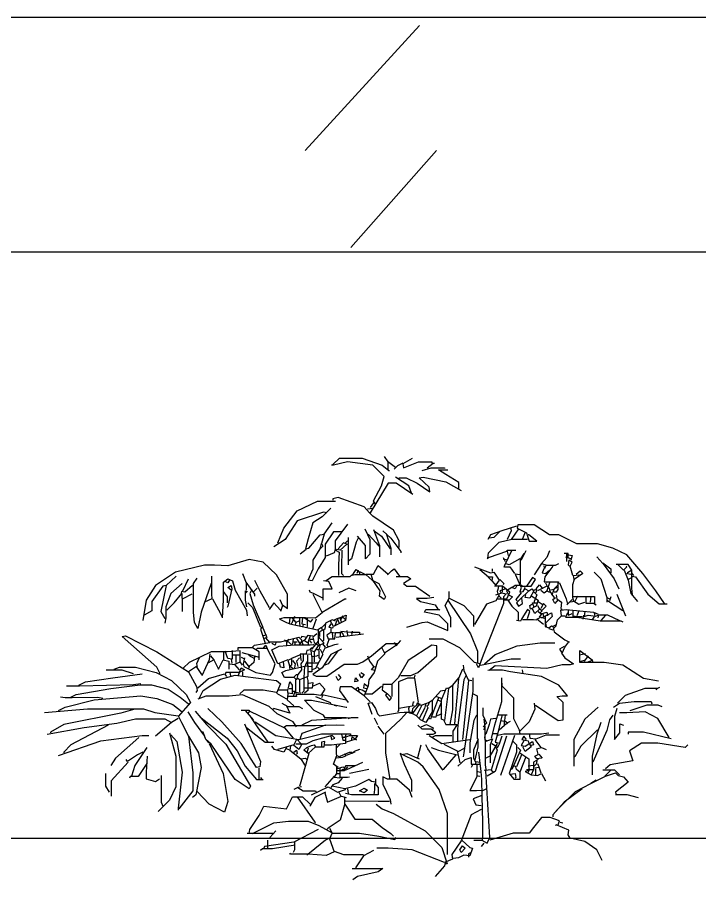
# Model space of a CAD drawing. Extents: x 115 to 1469, y 94 to 338.
# Drawn here: x 168.379 to 170.125, y 211.603 to 213.809 of the extents above; entities that cross this region are included whole.
import ezdxf

# ---------------------------------------------------------------- set-up
doc = ezdxf.new("R2010")
doc.units = 0
doc.layers.get('0').update_dxf_attribs({"linetype": 'CONTINUOUS'})
doc.layers.add('1', color=7, linetype='CONTINUOUS')
doc.layers.add('TREES', color=3, linetype='CONTINUOUS')

# ---------------------------------------------------------------- blocks, each defined once
blk = doc.blocks.new('JARDIM_3')
at = {"linetype": 'Continuous'}
for points in [[(-0.0445, 0.8894), (-0.0496, 0.898), (-0.0291, 0.9356), (-0.0222, 0.9596), (-0.0513, 0.9886), (-0.1163, 0.9972), (-0.1522, 0.9886), (-0.1573, 0.9886)], [(-0.1539, 0.9903), (-0.1368, 1.0066), (-0.0787, 1.0066), (-0.0274, 0.9886), (-0.0103, 0.975), (-0.0086, 0.975)], [(-0.0222, 1.0109), (-0.0128, 0.9972), (-0.0128, 0.9767)], [(-0.0137, 0.9989), (0.0068, 0.9835)], [(0.0257, 0.9938), (0.012, 0.9869), (0.0034, 0.9784)], [(0.0496, 1.0057), (0.0257, 0.9921), (0.0274, 0.9818), (0.065, 0.9972), (0.0992, 0.9972), (0.0992, 0.9938)], [(0.0872, 0.9818), (0.1026, 0.9938), (0.106, 0.9938)], [(0.0752, 0.975), (0.0975, 0.9818), (0.1317, 0.9818), (0.1317, 0.9801)], [(0.1685, 0.9271), (0.1685, 0.9442), (0.1351, 0.9647), (0.1163, 0.9767), (0.1402, 0.9767)], [(0.0479, 0.9168), (0.041, 0.9356), (0.0068, 0.9579)], [(0.0154, 0.9561), (0.0342, 0.9561), (0.0616, 0.9425), (0.0941, 0.9202), (0.0924, 0.9322), (0.0667, 0.9561), (0.077, 0.9579), (0.1351, 0.9459), (0.1744, 0.9236)], [(0.0513, 0.9134), (0.0085, 0.9425), (-0.012, 0.9425), (-0.0581, 0.8672), (-0.0599, 0.8672)], [(0.0162, 0.7783), (0.0162, 0.7954), (0.0017, 0.8227), (-0.0513, 0.8587), (-0.0599, 0.8672), (-0.0735, 0.8826), (-0.1402, 0.9065), (-0.1539, 0.9031), (-0.1539, 0.8997)], [(-0.2942, 0.7902), (-0.2788, 0.8279), (-0.2446, 0.8723), (-0.1933, 0.8971), (-0.1471, 0.8971)], [(-0.0496, 0.8929), (-0.0581, 0.8809)], [(-0.1693, 0.8672), (-0.1779, 0.8689), (-0.2446, 0.8467), (-0.2753, 0.7988), (-0.3044, 0.78)], [(-0.1591, 0.8792), (-0.1813, 0.8569), (-0.2052, 0.8416), (-0.2172, 0.8005), (-0.224, 0.7749), (-0.2155, 0.7766), (-0.1864, 0.8108), (-0.1762, 0.8125), (-0.183, 0.7885)], [(-0.065, 0.8775), (-0.0513, 0.8792)], [(-0.1762, 0.8125), (-0.1556, 0.8416)], [(-0.1317, 0.8185), (-0.1522, 0.8185), (-0.1736, 0.7868), (-0.1736, 0.7526), (-0.1915, 0.7235), (-0.2069, 0.6928), (-0.2172, 0.6945), (-0.2044, 0.7235), (-0.2044, 0.7458), (-0.1864, 0.7749), (-0.183, 0.7885), (-0.1796, 0.7817), (-0.1864, 0.7749)], [(-0.1163, 0.8381), (-0.1479, 0.7954), (-0.1479, 0.7731), (-0.1505, 0.7646), (-0.171, 0.756)], [(-0.0718, 0.8262), (-0.059, 0.7988), (-0.059, 0.7612), (-0.0701, 0.7492), (-0.0701, 0.7834), (-0.0906, 0.8073)], [(-0.0496, 0.8245), (-0.0342, 0.7834), (-0.0342, 0.7543)], [(-0.0479, 0.821), (-0.0291, 0.8073), (-0.0068, 0.7749)], [(-0.0257, 0.821), (-0.0051, 0.8022), (0.0205, 0.768), (0.0205, 0.7646)], [(0.3164, 0.833), (0.2788, 0.821), (0.2497, 0.8108), (0.2429, 0.7988)], [(0.2736, 0.8193), (0.2582, 0.8039), (0.2463, 0.8022)], [(0.301, 0.8296), (0.3027, 0.821), (0.2924, 0.7988)], [(0.3215, 0.8262), (0.3027, 0.7988)], [(0.6944, 0.6346), (0.6721, 0.6671), (0.6396, 0.7116), (0.5986, 0.7595), (0.5627, 0.7766), (0.5233, 0.7877), (0.4703, 0.7877), (0.4241, 0.8108), (0.4002, 0.8108), (0.3609, 0.8364), (0.3198, 0.8364), (0.3181, 0.8279), (0.342, 0.8159), (0.3438, 0.8073), (0.3489, 0.7945), (0.3677, 0.7945), (0.3472, 0.8108), (0.3455, 0.8108)], [(0.3386, 0.8176), (0.3318, 0.8005)], [(-0.1163, 0.7954), (-0.1214, 0.7902)], [(-0.1146, 0.8039), (-0.1146, 0.7868)], [(-0.0889, 0.8022), (-0.0941, 0.792), (-0.106, 0.7492), (-0.1129, 0.7441)], [(-0.0633, 0.8125), (-0.0428, 0.7902), (-0.0359, 0.7817)], [(-0.0171, 0.8142), (-0.0051, 0.7766), (-0.0051, 0.7595)], [(0.2429, 0.7509), (0.2446, 0.7646), (0.2719, 0.792), (0.3044, 0.7997), (0.3438, 0.7997)], [(-0.2223, 0.7731), (-0.2377, 0.7612)], [(-0.118, 0.7868), (-0.1351, 0.7714), (-0.1437, 0.7731), (-0.1454, 0.7714)], [(-0.1137, 0.7338), (-0.1137, 0.7851), (-0.1266, 0.7902), (-0.1402, 0.7749)], [(-0.1471, 0.7714), (-0.1377, 0.7663), (-0.139, 0.7338), (-0.139, 0.7064)], [(-0.1308, 0.7714), (-0.1313, 0.7287), (-0.1313, 0.7116), (-0.1266, 0.7064)], [(0.2907, 0.768), (0.2463, 0.7526), (0.2411, 0.7492)], [(0.2822, 0.7526), (0.2873, 0.7424)], [(0.3044, 0.7714), (0.2856, 0.7321), (0.2839, 0.727)], [(0.2959, 0.7578), (0.2924, 0.7714), (0.3147, 0.7714)], [(0.3352, 0.7629), (0.3258, 0.7475), (0.3258, 0.6842)], [(0.3403, 0.7697), (0.3284, 0.7458), (0.3267, 0.7458)], [(0.4002, 0.7697), (0.3934, 0.7526), (0.3797, 0.7372), (0.3934, 0.733), (0.4156, 0.733), (0.4241, 0.7372)], [(0.4481, 0.7526), (0.4481, 0.7629), (0.4378, 0.7629)], [(0.4412, 0.7543), (0.4566, 0.7492)], [(0.4438, 0.7612), (0.4438, 0.7424)], [(0.4498, 0.7595), (0.4583, 0.7578), (0.4549, 0.7458)], [(0.5216, 0.7543), (0.537, 0.7372), (0.5473, 0.7235), (0.5661, 0.6979), (0.5781, 0.6722)], [(-0.2822, 0.6312), (-0.2694, 0.6226), (-0.2694, 0.6586), (-0.2976, 0.7082), (-0.3318, 0.7406), (-0.3677, 0.7475), (-0.4224, 0.7312), (-0.4566, 0.7334), (-0.4823, 0.7334), (-0.5558, 0.715), (-0.6071, 0.6808), (-0.6311, 0.6432), (-0.6396, 0.5919)], [(-0.0684, 0.7099), (-0.0496, 0.7099), (-0.0376, 0.7321), (-0.012, 0.7099)], [(0.2086, 0.7287), (0.2497, 0.7133), (0.2582, 0.715), (0.2719, 0.6945), (0.2634, 0.6825)], [(0.2822, 0.7492), (0.2907, 0.7475)], [(0.2856, 0.7287), (0.2993, 0.7287), (0.3113, 0.7116)], [(0.3249, 0.7492), (0.2976, 0.7338), (0.2873, 0.7372)], [(0.3797, 0.7372), (0.3609, 0.7082)], [(0.3848, 0.7321), (0.3882, 0.7253), (0.3916, 0.7321)], [(0.4087, 0.7304), (0.3882, 0.703), (0.3865, 0.6902), (0.4224, 0.6902), (0.4241, 0.6876), (0.4224, 0.6859)], [(0.4601, 0.7064), (0.4532, 0.7304), (0.4583, 0.7406), (0.4498, 0.7458), (0.4481, 0.7338), (0.4515, 0.7304)], [(0.537, 0.7389), (0.5575, 0.7235), (0.5575, 0.7133)], [(0.6131, 0.6568), (0.611, 0.674), (0.611, 0.7201), (0.602, 0.7347), (0.5712, 0.7347)], [(0.5746, 0.7355), (0.59, 0.7201), (0.5986, 0.7287), (0.5969, 0.7304)], [(-0.3848, 0.7116), (-0.3754, 0.6876), (-0.3754, 0.6688)], [(-0.1727, 0.6928), (-0.1556, 0.7039), (-0.1266, 0.7043), (-0.1095, 0.7043), (-0.1009, 0.7116), (-0.0941, 0.7218), (-0.0855, 0.715), (-0.0855, 0.7099)], [(-0.1077, 0.7064), (-0.0975, 0.709), (-0.0701, 0.709)], [(-0.0889, 0.7201), (-0.0924, 0.7116)], [(-0.0855, 0.7167), (-0.0684, 0.7082), (-0.053, 0.6945), (-0.0359, 0.6859), (-0.0188, 0.6517), (-0.0222, 0.6449), (-0.0342, 0.6534), (-0.0325, 0.6671), (-0.0513, 0.6945), (-0.0547, 0.7064), (-0.0547, 0.7082)], [(-0.0137, 0.7082), (-0.0034, 0.7184), (0.0034, 0.7235), (0.0171, 0.7047)], [(0.2223, 0.7218), (0.2446, 0.703), (0.2548, 0.703), (0.2531, 0.6928), (0.2446, 0.7013), (0.2446, 0.703)], [(0.2548, 0.7167), (0.2548, 0.7235)], [(0.3249, 0.7082), (0.313, 0.7099), (0.3267, 0.6791), (0.354, 0.6791), (0.3643, 0.6962), (0.3574, 0.7013), (0.342, 0.6791)], [(0.3865, 0.7253), (0.3814, 0.7133), (0.3899, 0.7116), (0.4002, 0.7201)], [(0.4686, 0.7099), (0.4789, 0.7184), (0.4857, 0.7116), (0.4635, 0.6962), (0.4618, 0.7064), (0.4754, 0.7082), (0.4772, 0.7064)], [(0.5148, 0.715), (0.5319, 0.6979), (0.5473, 0.65), (0.5473, 0.638)], [(0.5917, 0.7201), (0.602, 0.6945), (0.6088, 0.6603), (0.6259, 0.6397)], [(0.6088, 0.7184), (0.6003, 0.7133), (0.5986, 0.7099)], [(0.6003, 0.7116), (0.6088, 0.7099)], [(0.6106, 0.7133), (0.6157, 0.7064)], [(-0.5541, 0.7047), (-0.5798, 0.6808), (-0.5934, 0.6141), (-0.5832, 0.597)], [(-0.5387, 0.6859), (-0.5678, 0.6603), (-0.5806, 0.6261), (-0.5806, 0.5987), (-0.5832, 0.585)], [(-0.537, 0.6671), (-0.5233, 0.6979)], [(-0.4652, 0.6859), (-0.4908, 0.6124), (-0.4994, 0.5713), (-0.5079, 0.5867), (-0.5105, 0.6124), (-0.5101, 0.6637), (-0.5101, 0.6859), (-0.5011, 0.6996)], [(-0.4643, 0.7047), (-0.4643, 0.6586), (-0.4635, 0.6466), (-0.4823, 0.638)], [(-0.4361, 0.5987), (-0.4335, 0.6432), (-0.4335, 0.6893), (-0.4224, 0.6979), (-0.4105, 0.6928), (-0.4036, 0.6688), (-0.3745, 0.6175), (-0.3728, 0.6038)], [(-0.4173, 0.6962), (-0.4224, 0.6876), (-0.4293, 0.6911)], [(-0.3763, 0.6893), (-0.354, 0.6586), (-0.354, 0.6534)], [(-0.354, 0.6945), (-0.3403, 0.6671), (-0.3164, 0.6244)], [(-0.1787, 0.6432), (-0.1787, 0.6722), (-0.1556, 0.6722), (-0.1642, 0.6911), (-0.1779, 0.6928)], [(0.0085, 0.7039), (0.0376, 0.7039), (0.0462, 0.6979), (0.0274, 0.6859), (0.0359, 0.6791), (0.0581, 0.6791), (0.0941, 0.6534)], [(0.2531, 0.6928), (0.2651, 0.6791)], [(0.2736, 0.6962), (0.2839, 0.6859), (0.2822, 0.6825)], [(0.3899, 0.6876), (0.3951, 0.6774)], [(0.4002, 0.6876), (0.3934, 0.6671)], [(0.4216, 0.6893), (0.4216, 0.6705), (0.4173, 0.6637), (0.4122, 0.6637)], [(0.4259, 0.6876), (0.443, 0.6466), (0.4464, 0.6329)], [(0.4635, 0.6962), (0.4592, 0.6825), (0.4592, 0.65), (0.4618, 0.6415), (0.4754, 0.6329), (0.4908, 0.638)], [(0.6123, 0.7013), (0.602, 0.6962)], [(0.6123, 0.7047), (0.6208, 0.703), (0.6516, 0.6586), (0.6807, 0.6338), (0.7012, 0.6338)], [(-0.5798, 0.6808), (-0.5883, 0.6791), (-0.6165, 0.6397), (-0.6165, 0.6158), (-0.6362, 0.6055)], [(-0.5131, 0.6808), (-0.5319, 0.6637), (-0.5404, 0.6654), (-0.5421, 0.6603)], [(-0.4344, 0.6654), (-0.4241, 0.6517), (-0.4241, 0.6363)], [(-0.4139, 0.6688), (-0.4224, 0.6757), (-0.4139, 0.6808), (-0.4122, 0.6722), (-0.4224, 0.6278), (-0.4241, 0.6244)], [(-0.3737, 0.6261), (-0.3767, 0.6432), (-0.3767, 0.6671), (-0.3728, 0.6654), (-0.378, 0.6603)], [(-0.3609, 0.6705), (-0.366, 0.6603), (-0.3574, 0.6312), (-0.3335, 0.5765)], [(-0.3472, 0.674), (-0.3557, 0.6654)], [(-0.1796, 0.6483), (-0.2035, 0.6603), (-0.2121, 0.6637), (-0.2138, 0.6688)], [(-0.0941, 0.6671), (-0.1129, 0.674), (-0.1385, 0.662)], [(0.1437, 0.6483), (0.1437, 0.6654)], [(0.2907, 0.6449), (0.2993, 0.6637), (0.2805, 0.6791), (0.26, 0.6791)], [(0.2634, 0.6568), (0.2788, 0.662), (0.2856, 0.6603), (0.2873, 0.6586)], [(0.2702, 0.6791), (0.2685, 0.6705), (0.2668, 0.6654), (0.2685, 0.6586)], [(0.289, 0.6722), (0.2736, 0.6671), (0.2771, 0.6603)], [(0.2796, 0.6808), (0.2796, 0.6637)], [(0.3044, 0.6757), (0.2907, 0.6671), (0.2959, 0.6568), (0.3061, 0.6517), (0.2976, 0.6432), (0.2856, 0.6432)], [(0.3164, 0.6791), (0.313, 0.6722), (0.3044, 0.6757), (0.313, 0.6816), (0.3301, 0.6816), (0.3318, 0.6774)], [(0.3284, 0.662), (0.3147, 0.6449), (0.3181, 0.6415)], [(0.3386, 0.6722), (0.3472, 0.6671), (0.3267, 0.6466), (0.3164, 0.6363), (0.3215, 0.6278), (0.3318, 0.6346), (0.3301, 0.6483)], [(0.3284, 0.6757), (0.3249, 0.6637), (0.3335, 0.6654), (0.3386, 0.674), (0.3369, 0.6757)], [(0.366, 0.662), (0.3677, 0.6705), (0.3609, 0.6688), (0.3506, 0.6483), (0.3386, 0.65), (0.3403, 0.6568)], [(0.3472, 0.6671), (0.3557, 0.6722), (0.3592, 0.6671)], [(0.3609, 0.6637), (0.3677, 0.6568), (0.3609, 0.6397), (0.3609, 0.638)], [(0.366, 0.6722), (0.3745, 0.6825), (0.3814, 0.674), (0.3814, 0.6722)], [(0.3934, 0.6791), (0.3694, 0.6671)], [(0.378, 0.6688), (0.3865, 0.662), (0.3934, 0.6671), (0.4002, 0.6637)], [(0.4207, 0.6808), (0.4122, 0.6722), (0.407, 0.6586), (0.4019, 0.6654), (0.4002, 0.674), (0.3951, 0.674)], [(0.4122, 0.6705), (0.4036, 0.6688)], [(0.4207, 0.6757), (0.4122, 0.6722)], [(-0.5781, 0.6175), (-0.5592, 0.6363), (-0.5396, 0.6603), (-0.5391, 0.6346), (-0.5391, 0.6141)], [(-0.5148, 0.6586), (-0.537, 0.6466)], [(-0.4618, 0.6466), (-0.4412, 0.609), (-0.4378, 0.6021)], [(-0.2052, 0.6586), (-0.1813, 0.6107), (-0.1984, 0.5978), (-0.224, 0.5983), (-0.2788, 0.5983), (-0.2907, 0.5953)], [(-0.289, 0.6449), (-0.2822, 0.6295), (-0.2873, 0.6141)], [(-0.1813, 0.6124), (-0.1231, 0.6466), (-0.1197, 0.6466)], [(0.1043, 0.65), (0.0872, 0.6474), (0.0599, 0.6474), (0.0701, 0.6397), (0.1077, 0.6312), (0.1146, 0.6209)], [(0.1479, 0.5748), (0.1479, 0.5987), (0.1334, 0.6295), (0.1437, 0.6483), (0.1813, 0.6295), (0.2061, 0.6038), (0.2061, 0.5765)], [(0.1402, 0.6432), (0.1984, 0.5577), (0.2163, 0.5132), (0.2163, 0.4824)], [(0.2719, 0.6568), (0.2634, 0.6415), (0.2394, 0.6329), (0.2086, 0.5816)], [(0.2907, 0.6603), (0.283, 0.6517), (0.283, 0.6346), (0.2309, 0.5029), (0.2189, 0.4704), (0.2138, 0.4807)], [(0.2685, 0.6466), (0.2907, 0.6466)], [(0.2719, 0.6534), (0.2771, 0.6483)], [(0.2942, 0.6432), (0.3044, 0.6278), (0.3207, 0.6124), (0.3207, 0.5919)], [(0.3557, 0.6534), (0.3711, 0.6432), (0.366, 0.6278), (0.3523, 0.6209), (0.3506, 0.6295), (0.3557, 0.6329)], [(0.4053, 0.6586), (0.4122, 0.65)], [(0.4224, 0.6449), (0.4139, 0.6346), (0.4087, 0.6449), (0.4156, 0.65)], [(0.4173, 0.6568), (0.419, 0.6466), (0.431, 0.638), (0.4293, 0.6226), (0.4327, 0.6192)], [(0.4583, 0.6449), (0.4447, 0.6312)], [(0.472, 0.6534), (0.4652, 0.6397), (0.4532, 0.638)], [(0.4618, 0.6526), (0.5156, 0.6526), (0.5156, 0.6329)], [(0.4934, 0.6534), (0.4934, 0.6355), (0.5131, 0.6355), (0.5199, 0.6312)], [(0.5062, 0.6534), (0.5045, 0.638)], [(0.5473, 0.65), (0.5541, 0.6466)], [(0.5883, 0.6158), (0.549, 0.6415), (0.5473, 0.6397)], [(0.5575, 0.6517), (0.5541, 0.6415)], [(0.5729, 0.6586), (0.5952, 0.6038)], [(-0.3711, 0.6363), (-0.3591, 0.6244), (-0.3386, 0.5748)], [(-0.2873, 0.6175), (-0.3044, 0.6363), (-0.3164, 0.6192)], [(0.0359, 0.5748), (0.0752, 0.5867), (0.0872, 0.5884), (0.1402, 0.5662), (0.1402, 0.5833), (0.118, 0.6055), (0.0804, 0.6124), (0.0838, 0.6192), (0.118, 0.6192), (0.1197, 0.6175)], [(0.3438, 0.597), (0.3506, 0.6141), (0.3438, 0.6192), (0.3301, 0.597), (0.3267, 0.5901), (0.3164, 0.5919)], [(0.3609, 0.6244), (0.3574, 0.6363), (0.3694, 0.6363)], [(0.3694, 0.6295), (0.3745, 0.6209), (0.3626, 0.609), (0.3574, 0.6209)], [(0.3711, 0.6397), (0.3814, 0.6329)], [(0.3745, 0.6226), (0.3814, 0.6158), (0.3763, 0.6107)], [(0.3814, 0.6175), (0.3916, 0.6278), (0.3848, 0.6346), (0.378, 0.6226)], [(0.431, 0.6038), (0.4293, 0.6175), (0.443, 0.6192), (0.5131, 0.6124), (0.525, 0.6073)], [(-0.2634, 0.5987), (-0.2651, 0.5833)], [(-0.2514, 0.6021), (-0.2582, 0.585), (-0.26, 0.5833)], [(-0.2582, 0.5987), (-0.248, 0.5867), (-0.2497, 0.5799)], [(-0.2386, 0.6004), (-0.2386, 0.5833), (-0.2377, 0.5765)], [(-0.2309, 0.5987), (-0.2326, 0.5833), (-0.224, 0.5816)], [(-0.2258, 0.5987), (-0.2104, 0.5884), (-0.2052, 0.5953)], [(-0.2198, 0.5987), (-0.2198, 0.5782), (-0.2206, 0.573)], [(-0.1368, 0.6004), (-0.1317, 0.5867), (-0.1522, 0.5765), (-0.1608, 0.5919)], [(-0.1505, 0.5936), (-0.1197, 0.6055), (-0.1214, 0.5919), (-0.1317, 0.5867)], [(-0.1437, 0.5987), (-0.1368, 0.5833)], [(-0.1283, 0.6038), (-0.1334, 0.5953)], [(-0.1283, 0.6004), (-0.1197, 0.5936)], [(0.3848, 0.5816), (0.3677, 0.5953), (0.378, 0.6004), (0.3899, 0.597)], [(0.3711, 0.6141), (0.378, 0.609)], [(0.3745, 0.6004), (0.3814, 0.609), (0.3934, 0.6124), (0.3951, 0.6038)], [(0.3797, 0.5987), (0.4053, 0.6107), (0.407, 0.6021), (0.3899, 0.585), (0.3916, 0.5765), (0.3899, 0.5748)], [(0.3831, 0.609), (0.3848, 0.6021)], [(0.3891, 0.6021), (0.3891, 0.5765), (0.3985, 0.573), (0.4053, 0.5782), (0.4087, 0.5765)], [(0.4105, 0.5713), (0.4173, 0.5782), (0.4207, 0.5936), (0.431, 0.6038), (0.4395, 0.6038)], [(0.4464, 0.6107), (0.4412, 0.5996), (0.4703, 0.5996), (0.5302, 0.591), (0.5832, 0.591), (0.5883, 0.5884)], [(0.4481, 0.6175), (0.4481, 0.6055), (0.4549, 0.6073), (0.4583, 0.609)], [(0.4601, 0.6158), (0.4601, 0.5987)], [(0.4601, 0.6038), (0.472, 0.6021), (0.484, 0.6021)], [(0.4754, 0.6158), (0.4703, 0.6038)], [(0.4874, 0.6055), (0.4857, 0.597), (0.4857, 0.5953)], [(0.4908, 0.6141), (0.4891, 0.6021), (0.4994, 0.6055), (0.5131, 0.6038)], [(0.5148, 0.6021), (0.5097, 0.5936)], [(0.5148, 0.6107), (0.5165, 0.6021), (0.525, 0.6055)], [(0.525, 0.5987), (0.5268, 0.6064), (0.549, 0.6064), (0.5798, 0.5919)], [(0.5439, 0.6055), (0.5319, 0.5919)], [(-0.3215, 0.5474), (-0.3335, 0.5765), (-0.3386, 0.5696), (-0.3267, 0.5337)], [(-0.289, 0.5953), (-0.2719, 0.5867), (-0.2634, 0.5833), (-0.1933, 0.5679), (-0.183, 0.5748)], [(-0.2411, 0.5901), (-0.248, 0.5867)], [(-0.2292, 0.5816), (-0.2309, 0.5748)], [(-0.1967, 0.5953), (-0.2052, 0.5713), (-0.2052, 0.5696)], [(-0.1471, 0.5901), (-0.1556, 0.5936), (-0.1727, 0.585), (-0.1744, 0.5696), (-0.1881, 0.5628), (-0.1881, 0.5508)], [(-0.1727, 0.5833), (-0.183, 0.573), (-0.1813, 0.5679)], [(-0.1591, 0.5833), (-0.1642, 0.5748), (-0.1539, 0.573), (-0.1522, 0.5765)], [(-0.1437, 0.5919), (-0.1488, 0.5782)], [(0.3318, 0.5944), (0.3592, 0.5944), (0.3677, 0.5936)], [(0.4156, 0.5799), (0.4087, 0.5765), (0.4122, 0.5628), (0.4395, 0.5423), (0.4498, 0.5371)], [(-0.5952, 0.455), (-0.6037, 0.4721), (-0.6926, 0.5508), (-0.6841, 0.5525), (-0.6037, 0.5115), (-0.5233, 0.4602)], [(-0.3232, 0.5542), (-0.3318, 0.5525)], [(-0.2394, 0.5286), (-0.2343, 0.5371), (-0.224, 0.544), (-0.2172, 0.5542), (-0.2052, 0.5525)], [(-0.2121, 0.5525), (-0.2172, 0.5371), (-0.2172, 0.5303)], [(-0.195, 0.5577), (-0.2052, 0.5491), (-0.2018, 0.5354), (-0.1915, 0.5286)], [(-0.1915, 0.5679), (-0.1915, 0.5337), (-0.1881, 0.5303)], [(-0.1779, 0.5679), (-0.1779, 0.5406), (-0.1796, 0.5388)], [(-0.1591, 0.5611), (-0.1693, 0.5542), (-0.1659, 0.5448), (-0.1488, 0.5448), (-0.1471, 0.5594), (-0.1591, 0.5611)], [(-0.1591, 0.5713), (-0.1591, 0.5611)], [(-0.1556, 0.5594), (-0.1539, 0.544)], [(-0.1471, 0.5611), (-0.13, 0.5611), (-0.1266, 0.5525)], [(-0.1454, 0.5491), (-0.0753, 0.5577)], [(-0.1351, 0.5628), (-0.1351, 0.5508)], [(-0.1334, 0.5645), (-0.1077, 0.5619), (-0.0855, 0.5619), (-0.0855, 0.5577)], [(-0.118, 0.5662), (-0.1163, 0.5542)], [(-0.1043, 0.5645), (-0.106, 0.5559)], [(0.3985, 0.5713), (0.4087, 0.5679)], [(-0.3591, 0.5234), (-0.354, 0.5286), (-0.3147, 0.5354), (-0.3249, 0.5474), (-0.3284, 0.5457)], [(-0.3147, 0.5371), (-0.2873, 0.5371), (-0.2411, 0.5491), (-0.2343, 0.5423), (-0.2343, 0.5371)], [(-0.2685, 0.491), (-0.2942, 0.4807), (-0.3096, 0.5166), (-0.2907, 0.526), (-0.2514, 0.529), (-0.2121, 0.529), (-0.2035, 0.5303), (-0.2018, 0.5286)], [(-0.2993, 0.5354), (-0.301, 0.5286), (-0.3078, 0.532), (-0.3078, 0.5337)], [(-0.2668, 0.544), (-0.2702, 0.5354), (-0.2771, 0.5423)], [(-0.2719, 0.5354), (-0.2719, 0.5269)], [(-0.2668, 0.5371), (-0.26, 0.5303)], [(-0.2548, 0.544), (-0.2565, 0.532), (-0.2582, 0.5303)], [(-0.2531, 0.5371), (-0.2446, 0.5371)], [(-0.2497, 0.5371), (-0.2514, 0.5286)], [(-0.2463, 0.5457), (-0.2394, 0.5337)], [(-0.224, 0.5491), (-0.2326, 0.5508), (-0.236, 0.5474)], [(-0.2326, 0.5371), (-0.2292, 0.5286)], [(-0.2258, 0.5406), (-0.2189, 0.5354)], [(-0.2138, 0.5406), (-0.2086, 0.5337)], [(-0.2121, 0.544), (-0.2052, 0.544)], [(-0.1796, 0.5098), (-0.1727, 0.5234), (-0.1796, 0.532), (-0.1915, 0.5269), (-0.2018, 0.5115), (-0.2104, 0.5149), (-0.2086, 0.4995), (-0.195, 0.5012), (-0.1915, 0.5029)], [(-0.1915, 0.5388), (-0.2069, 0.52), (-0.2086, 0.5166)], [(-0.1317, 0.5183), (-0.1591, 0.5046), (-0.1813, 0.4704), (-0.2052, 0.4533), (-0.1967, 0.4491), (-0.1693, 0.4491), (-0.1248, 0.4798), (-0.0906, 0.4798), (-0.077, 0.4858), (-0.0547, 0.5012), (-0.0171, 0.5329), (0.0137, 0.5329)], [(-0.1864, 0.5303), (-0.1898, 0.5166), (-0.195, 0.5166)], [(-0.1915, 0.5508), (-0.1779, 0.5354), (-0.1779, 0.532)], [(-0.1727, 0.5217), (-0.1488, 0.5303), (-0.1402, 0.532)], [(-0.1642, 0.5423), (-0.1693, 0.5286), (-0.1659, 0.5252)], [(0.0034, 0.5354), (0.0085, 0.5269), (0.0205, 0.5406)], [(0.2223, 0.4807), (0.2086, 0.4841), (0.171, 0.5217), (0.1283, 0.544), (0.0924, 0.544)], [(0.2343, 0.4807), (0.2617, 0.5046), (0.3181, 0.5269), (0.3763, 0.5346), (0.4139, 0.5346)], [(0.4378, 0.5252), (0.4259, 0.5183), (0.4327, 0.5081), (0.4395, 0.5234), (0.4498, 0.5371), (0.4515, 0.5371)], [(-0.3848, 0.4773), (-0.3908, 0.4858), (-0.3908, 0.514), (-0.4241, 0.5111), (-0.4652, 0.5111), (-0.5216, 0.4841), (-0.5353, 0.4704), (-0.5353, 0.4687)], [(-0.4335, 0.5132), (-0.4335, 0.491)], [(-0.4113, 0.5149), (-0.4113, 0.4927), (-0.4224, 0.4944), (-0.4293, 0.5132)], [(-0.342, 0.491), (-0.342, 0.5115), (-0.3591, 0.5217), (-0.3968, 0.5217), (-0.3968, 0.5166)], [(-0.3865, 0.5098), (-0.342, 0.4978)], [(-0.3797, 0.4961), (-0.3831, 0.4807), (-0.3814, 0.4739), (-0.3506, 0.4585), (-0.313, 0.4516), (-0.3078, 0.4585), (-0.301, 0.4807), (-0.3215, 0.52), (-0.3472, 0.52), (-0.3489, 0.5183)], [(-0.3318, 0.52), (-0.3249, 0.5286), (-0.3215, 0.52)], [(-0.2104, 0.5166), (-0.2206, 0.5149), (-0.2223, 0.5081)], [(-0.2069, 0.5217), (-0.2121, 0.5183)], [(-0.1864, 0.5183), (-0.1796, 0.5046), (-0.1984, 0.4687), (-0.2069, 0.4653)], [(-0.2018, 0.5115), (-0.2018, 0.4858)], [(-0.1898, 0.5149), (-0.1898, 0.4961), (-0.1864, 0.4944)], [(-0.1402, 0.5149), (-0.1659, 0.4807), (-0.1744, 0.4773)], [(-0.0291, 0.5234), (-0.0205, 0.5063), (-0.0393, 0.4875), (-0.0479, 0.4585), (-0.0616, 0.4396), (-0.0633, 0.4243), (-0.0735, 0.3986)], [(0.0205, 0.4508), (0.0462, 0.4508), (0.0633, 0.4585), (0.112, 0.5012), (0.112, 0.5269), (0.0992, 0.5286), (0.0393, 0.4892), (0.0137, 0.4448), (-0.0034, 0.4277), (-0.0257, 0.4277), (-0.0274, 0.414), (-0.0137, 0.4037)], [(0.0068, 0.5269), (-0.0188, 0.5098), (-0.0205, 0.5098)], [(0.431, 0.5081), (0.4395, 0.4961), (0.4618, 0.4807), (0.4532, 0.4781), (0.4327, 0.4781), (0.3934, 0.4687), (0.2617, 0.4756), (0.2463, 0.4636)], [(0.679, 0.4362), (0.6413, 0.4431), (0.5883, 0.4773), (0.5404, 0.4841), (0.478, 0.4841), (0.478, 0.5149), (0.5097, 0.491), (0.5114, 0.4841)], [(-0.496, 0.4961), (-0.5028, 0.4807), (-0.5011, 0.4739)], [(-0.4686, 0.5063), (-0.4703, 0.491), (-0.4891, 0.4499)], [(-0.4669, 0.5012), (-0.4583, 0.491), (-0.4737, 0.4824)], [(-0.4583, 0.491), (-0.4464, 0.467), (-0.4344, 0.491), (-0.4199, 0.4875), (-0.4199, 0.467)], [(-0.4139, 0.4927), (-0.4122, 0.4824)], [(-0.4087, 0.5038), (-0.3899, 0.5038)], [(-0.4019, 0.5012), (-0.4019, 0.4841)], [(-0.3882, 0.4978), (-0.3814, 0.4944)], [(-0.3797, 0.4875), (-0.3677, 0.4721), (-0.3694, 0.4687)], [(-0.3694, 0.5029), (-0.354, 0.4944)], [(-0.354, 0.4995), (-0.3557, 0.4841), (-0.3677, 0.4739)], [(-0.2805, 0.4858), (-0.2788, 0.4704), (-0.2873, 0.4721), (-0.289, 0.4807)], [(-0.2582, 0.4944), (-0.2685, 0.4892), (-0.2651, 0.479), (-0.2634, 0.4653)], [(-0.2394, 0.5029), (-0.2591, 0.4944), (-0.2591, 0.4773), (-0.2617, 0.4756)], [(-0.2565, 0.4892), (-0.2497, 0.4807), (-0.2514, 0.4704)], [(-0.2292, 0.5063), (-0.2292, 0.4892), (-0.236, 0.4807), (-0.2343, 0.4653), (-0.2429, 0.4533), (-0.2463, 0.4396), (-0.2531, 0.4465), (-0.2463, 0.4533), (-0.2429, 0.4533)], [(-0.2394, 0.4961), (-0.2463, 0.4875), (-0.2429, 0.4739)], [(-0.2121, 0.5046), (-0.2206, 0.5055), (-0.2377, 0.5055), (-0.236, 0.491), (-0.2343, 0.4892)], [(-0.2189, 0.4875), (-0.224, 0.479), (-0.224, 0.4756)], [(-0.2189, 0.5029), (-0.2189, 0.4756)], [(-0.2078, 0.4978), (-0.2078, 0.4602), (-0.2155, 0.4602)], [(-0.065, 0.5012), (-0.0599, 0.4875), (-0.0496, 0.4739)], [(0.224, 0.4773), (0.3027, 0.4935), (0.3267, 0.4935)], [(0.4925, 0.5063), (0.4772, 0.5029)], [(0.4891, 0.4892), (0.4772, 0.4858)], [(0.4994, 0.5012), (0.4891, 0.4875), (0.4908, 0.4841)], [(0.5097, 0.4892), (0.496, 0.4841)], [(-0.6636, 0.455), (-0.6926, 0.4644), (-0.7337, 0.4644)], [(-0.7132, 0.467), (-0.6995, 0.4721), (-0.6584, 0.4721), (-0.6054, 0.4585), (-0.5661, 0.4379), (-0.5285, 0.402), (-0.5182, 0.3815), (-0.549, 0.3456)], [(-0.4891, 0.4533), (-0.5028, 0.4739), (-0.5233, 0.4602), (-0.5028, 0.4225), (-0.5011, 0.4123), (-0.5045, 0.4072)], [(-0.3951, 0.4516), (-0.3882, 0.4704), (-0.3797, 0.4653), (-0.3933, 0.4585), (-0.4276, 0.4585), (-0.4293, 0.4533)], [(-0.4173, 0.4807), (-0.4053, 0.479)], [(-0.3933, 0.4841), (-0.4053, 0.479), (-0.3933, 0.4653)], [(-0.2531, 0.4456), (-0.2771, 0.4456), (-0.2839, 0.4585), (-0.2736, 0.4636), (-0.2223, 0.4756), (-0.2086, 0.4739)], [(-0.2634, 0.4756), (-0.2548, 0.4687)], [(-0.2181, 0.4739), (-0.2181, 0.4482), (-0.2394, 0.4396), (-0.2429, 0.4431)], [(-0.2266, 0.4756), (-0.2279, 0.4448), (-0.2279, 0.4106), (-0.2326, 0.4054)], [(-0.1915, 0.4824), (-0.2086, 0.4824), (-0.2172, 0.4824)], [(-0.1933, 0.4721), (-0.1881, 0.467)], [(-0.0445, 0.4636), (-0.0547, 0.4653), (-0.0479, 0.4739), (-0.0445, 0.4721)], [(0.1779, 0.467), (0.1676, 0.4431), (0.1573, 0.3268)], [(0.1796, 0.4773), (0.1813, 0.4636), (0.1933, 0.4379), (0.1779, 0.2874)], [(0.4207, 0.3969), (0.4327, 0.3986), (0.4464, 0.3986), (0.4241, 0.426), (0.3797, 0.4482), (0.301, 0.4602), (0.2805, 0.4644), (0.248, 0.4644), (0.2429, 0.4636)], [(0.3335, 0.455), (0.3318, 0.4653)], [(-0.8038, 0.426), (-0.7867, 0.4345), (-0.7166, 0.4448), (-0.6413, 0.455)], [(-0.4994, 0.4191), (-0.472, 0.4431), (-0.431, 0.455), (-0.4258, 0.4482)], [(-0.496, 0.3918), (-0.4857, 0.4123), (-0.4412, 0.4414), (-0.4036, 0.4516), (-0.2976, 0.4379), (-0.2873, 0.4294), (-0.2976, 0.4054), (-0.2736, 0.3918), (-0.2719, 0.3918)], [(-0.4173, 0.4585), (-0.4156, 0.4499)], [(-0.3848, 0.4602), (-0.3848, 0.4499)], [(-0.2206, 0.4482), (-0.2181, 0.4379), (-0.2181, 0.4123), (-0.2258, 0.4054)], [(-0.1402, 0.4533), (-0.1334, 0.4448), (-0.1402, 0.4379), (-0.1454, 0.4482)], [(-0.0958, 0.4448), (-0.0889, 0.4362), (-0.0975, 0.4345), (-0.0958, 0.4448)], [(-0.0821, 0.4585), (-0.0735, 0.4533), (-0.0804, 0.4448), (-0.0855, 0.4533), (-0.0838, 0.455)], [(0.065, 0.3815), (0.0564, 0.4439), (0.0376, 0.4439), (0.0145, 0.4345), (0.0145, 0.361), (0.012, 0.3576)], [(0.0564, 0.4516), (0.0547, 0.4448)], [(0.1676, 0.4448), (0.1522, 0.426), (0.1522, 0.3627), (0.1454, 0.3251)], [(0.1864, 0.4499), (0.1813, 0.4396), (0.1667, 0.3302), (0.1655, 0.3131), (0.1655, 0.284)], [(0.2044, 0.4448), (0.2044, 0.4106), (0.1813, 0.2532), (0.1796, 0.243)], [(0.2779, 0.4448), (0.2779, 0.4225)], [(-0.6448, 0.4294), (-0.6636, 0.4268), (-0.8021, 0.4238), (-0.8346, 0.4238)], [(-0.8243, 0.3952), (-0.8106, 0.402), (-0.7217, 0.4174), (-0.6465, 0.4268), (-0.6174, 0.4268), (-0.5746, 0.4157), (-0.5439, 0.3952), (-0.5233, 0.3781)], [(-0.2488, 0.4396), (-0.2488, 0.4106), (-0.2463, 0.3969), (-0.2702, 0.3969)], [(-0.2685, 0.4123), (-0.2668, 0.4191), (-0.2634, 0.4345), (-0.2574, 0.426), (-0.2574, 0.4037), (-0.2668, 0.4054)], [(-0.2035, 0.4243), (-0.1881, 0.4311), (-0.1744, 0.4157), (-0.1847, 0.3995), (-0.2018, 0.4024), (-0.236, 0.4024), (-0.2446, 0.402)], [(-0.2394, 0.4396), (-0.2394, 0.4089)], [(-0.2155, 0.4311), (-0.2052, 0.4328), (-0.2069, 0.4183), (-0.2275, 0.4183)], [(-0.0581, 0.3832), (-0.0735, 0.3986), (-0.106, 0.4217), (-0.1351, 0.4217), (-0.1368, 0.4123), (-0.1146, 0.3815)], [(-0.0958, 0.4157), (-0.0889, 0.4208), (-0.0872, 0.4089)], [(-0.065, 0.4225), (-0.0735, 0.4294), (-0.0753, 0.4191), (-0.0667, 0.4174)], [(-0.0291, 0.4225), (-0.053, 0.4029), (-0.0701, 0.4029)], [(-0.0026, 0.4294), (-0.0026, 0.3969)], [(0.1539, 0.426), (0.142, 0.4174), (0.1317, 0.3353), (0.124, 0.3387), (0.124, 0.3883), (0.1368, 0.4191), (0.142, 0.4174)], [(0.1933, 0.4396), (0.2018, 0.4379)], [(0.2788, 0.4311), (0.2779, 0.4157), (0.2779, 0.3832), (0.26, 0.3234), (0.2514, 0.2909)], [(0.2788, 0.4243), (0.3087, 0.3935), (0.3087, 0.3405), (0.3232, 0.3114), (0.3249, 0.3011)], [(0.6755, 0.4174), (0.6824, 0.4208)], [(-0.8551, 0.361), (-0.838, 0.3695), (-0.7645, 0.3883), (-0.6448, 0.3986), (-0.6037, 0.3918), (-0.5627, 0.3764), (-0.5387, 0.3576)], [(-0.2463, 0.3199), (-0.2548, 0.3319), (-0.2959, 0.3524), (-0.3164, 0.3712), (-0.3848, 0.4012), (-0.419, 0.3982), (-0.4789, 0.3982), (-0.4994, 0.3901)], [(-0.2976, 0.4072), (-0.3318, 0.4131), (-0.3814, 0.4131), (-0.3916, 0.4037)], [(-0.2942, 0.414), (-0.2702, 0.414), (-0.2685, 0.4037), (-0.2702, 0.3883), (-0.2531, 0.3729)], [(-0.2651, 0.4174), (-0.2582, 0.4174)], [(-0.2565, 0.4106), (-0.2497, 0.4106)], [(-0.236, 0.4054), (-0.2514, 0.4072), (-0.2548, 0.3969)], [(-0.1796, 0.4003), (-0.183, 0.3935)], [(-0.1813, 0.402), (-0.1351, 0.3918), (-0.1197, 0.3883)], [(-0.0855, 0.4157), (-0.0787, 0.414), (-0.0701, 0.4089)], [(-0.0137, 0.4037), (-0.0188, 0.4003), (-0.0086, 0.3866), (-0.0034, 0.3935), (-0.0137, 0.4037)], [(0.1317, 0.4123), (0.1214, 0.4106), (0.1, 0.3866), (0.1, 0.3576), (0.0838, 0.3302), (0.0701, 0.337), (0.0599, 0.3473)], [(0.2052, 0.4037), (0.2155, 0.3986), (0.2155, 0.2891)], [(0.5746, 0.3798), (0.5952, 0.4003), (0.6448, 0.4183), (0.6755, 0.4183), (0.6721, 0.414)], [(-0.7422, 0.3918), (-0.7559, 0.3943), (-0.8209, 0.3939), (-0.838, 0.3939), (-0.85, 0.3952)], [(-0.2839, 0.3798), (-0.2685, 0.3712), (-0.2411, 0.3712), (-0.2309, 0.3661)], [(-0.1727, 0.3405), (-0.1779, 0.349), (-0.2018, 0.361), (-0.2258, 0.3875), (-0.2086, 0.3875), (-0.1197, 0.3695), (-0.118, 0.3695)], [(-0.1984, 0.3969), (-0.1608, 0.3815), (-0.1591, 0.3781)], [(-0.053, 0.3507), (-0.0633, 0.3798), (-0.0547, 0.3815), (-0.0445, 0.3661), (-0.0393, 0.3524), (-0.0342, 0.3473), (0.0171, 0.3558), (0.0291, 0.3567), (0.0479, 0.3567)], [(0.0496, 0.3524), (0.0513, 0.3661), (0.0616, 0.3764), (0.0735, 0.3747)], [(0.0513, 0.3747), (0.053, 0.3832), (0.0547, 0.3832)], [(0.0924, 0.3815), (0.0735, 0.3747), (0.0599, 0.3473), (0.0513, 0.3524)], [(0.0701, 0.3764), (0.0616, 0.3798), (0.0599, 0.3764)], [(0.0838, 0.3798), (0.0804, 0.3661), (0.0667, 0.3405)], [(0.1026, 0.3883), (0.0924, 0.3815), (0.0889, 0.3729)], [(0.1163, 0.3935), (0.0958, 0.3387), (0.0924, 0.3405)], [(0.1231, 0.3815), (0.1112, 0.3524), (0.1095, 0.3439), (0.1009, 0.3439)], [(0.1112, 0.3969), (0.1248, 0.3918)], [(0.1146, 0.3883), (0.1214, 0.3849)], [(0.3609, 0.3798), (0.3626, 0.3644), (0.3489, 0.3319), (0.3249, 0.308)], [(0.3643, 0.3747), (0.4224, 0.3353), (0.4353, 0.337), (0.4353, 0.3815), (0.419, 0.3969)], [(0.5644, 0.3695), (0.5798, 0.3798), (0.6174, 0.3841), (0.6602, 0.3841), (0.6619, 0.3781)], [(0.6071, 0.361), (0.6499, 0.3755), (0.6773, 0.3755), (0.6875, 0.3712)], [(-0.891, 0.3558), (-0.7816, 0.3653), (-0.6379, 0.3653), (-0.6088, 0.3558), (-0.549, 0.3473), (-0.5404, 0.3302), (-0.5233, 0.296), (-0.5122, 0.2019), (-0.5122, 0.1557), (-0.5473, 0.1096)], [(-0.6602, 0.3644), (-0.6961, 0.3541), (-0.8414, 0.3251), (-0.8756, 0.3062), (-0.8756, 0.3045)], [(-0.525, 0.3576), (-0.5079, 0.3302), (-0.4823, 0.296)], [(-0.5062, 0.3593), (-0.4772, 0.3251), (-0.4276, 0.2755), (-0.3643, 0.1677), (-0.3677, 0.1609), (-0.4036, 0.1848), (-0.4652, 0.2755), (-0.4789, 0.2874), (-0.4857, 0.3062), (-0.4908, 0.3062)], [(-0.3797, 0.3268), (-0.3386, 0.231), (-0.3403, 0.2173), (-0.3489, 0.2156), (-0.3882, 0.2772), (-0.4378, 0.3319), (-0.4737, 0.3661)], [(-0.3882, 0.3618), (-0.3677, 0.3618), (-0.3677, 0.3593)], [(-0.378, 0.361), (-0.3574, 0.337)], [(-0.3711, 0.3524), (-0.366, 0.3593), (-0.2771, 0.3165), (-0.2548, 0.2909)], [(-0.2719, 0.3729), (-0.2634, 0.3541), (-0.3044, 0.3661), (-0.3061, 0.3644)], [(-0.1505, 0.3747), (-0.1437, 0.3729)], [(0.0359, 0.3558), (0.0205, 0.3387), (-0.0188, 0.3028), (-0.0188, 0.2532), (-0.0086, 0.19), (-0.0086, 0.1882)], [(0.0547, 0.3729), (0.0154, 0.3661)], [(0.065, 0.3747), (0.0496, 0.3524), (0.0428, 0.3541), (0.041, 0.3661), (0.0428, 0.3712)], [(0.0855, 0.3747), (0.0889, 0.3678), (0.0752, 0.3336)], [(0.23, 0.3678), (0.23, 0.349), (0.2394, 0.3285), (0.2309, 0.3199)], [(0.525, 0.3695), (0.4908, 0.3387), (0.4626, 0.2874), (0.4626, 0.219)], [(0.5729, 0.3661), (0.5669, 0.3456), (0.5669, 0.2874), (0.5806, 0.3045), (0.5806, 0.3268), (0.59, 0.3234)], [(0.7063, 0.2926), (0.6773, 0.3405), (0.6448, 0.3576), (0.5986, 0.355), (0.5798, 0.355)], [(-0.8842, 0.3011), (-0.7901, 0.3182), (-0.7063, 0.3285), (-0.6584, 0.3396), (-0.5832, 0.3396), (-0.5661, 0.3302), (-0.6071, 0.296)], [(-0.549, 0.3405), (-0.5661, 0.3302)], [(-0.4908, 0.3422), (-0.4241, 0.2909), (-0.3985, 0.2584), (-0.378, 0.219), (-0.3489, 0.1848), (-0.3318, 0.1848)], [(-0.366, 0.3473), (-0.3472, 0.3199), (-0.3198, 0.2806)], [(-0.3523, 0.3319), (-0.2993, 0.2977), (-0.2411, 0.2874), (-0.183, 0.302), (-0.1095, 0.302), (-0.1077, 0.2994)], [(-0.106, 0.3422), (-0.2086, 0.3353), (-0.2326, 0.3234)], [(-0.1727, 0.343), (-0.1197, 0.343)], [(-0.1146, 0.3405), (-0.106, 0.343), (-0.0889, 0.343)], [(-0.0479, 0.3422), (-0.0393, 0.3251)], [(0.1248, 0.3524), (0.1129, 0.3473)], [(0.13, 0.3353), (0.1351, 0.3251), (0.1642, 0.3251)], [(0.2138, 0.349), (0.2069, 0.3353), (0.1967, 0.2789), (0.1967, 0.2532)], [(0.2326, 0.3387), (0.2352, 0.3199), (0.2352, 0.2874), (0.2411, 0.284)], [(0.2634, 0.3405), (0.2497, 0.3387), (0.2463, 0.3251), (0.2377, 0.3011), (0.2343, 0.3011)], [(0.2788, 0.3473), (0.2685, 0.3045), (0.2617, 0.2806), (0.2702, 0.2789)], [(0.2702, 0.3499), (0.2924, 0.3499)], [(0.2719, 0.3114), (0.2856, 0.3234), (0.2856, 0.3353), (0.2942, 0.3285), (0.2856, 0.3234)], [(0.2771, 0.3353), (0.2839, 0.3336)], [(0.2873, 0.349), (0.2856, 0.3353)], [(0.2942, 0.3302), (0.301, 0.3336)], [(0.5627, 0.349), (0.5541, 0.337), (0.5473, 0.3097), (0.5114, 0.2293), (0.5097, 0.2293)], [(-0.7286, 0.3234), (-0.8243, 0.2738), (-0.8414, 0.2549), (-0.8414, 0.2532)], [(-0.3745, 0.3182), (-0.3267, 0.2806), (-0.3044, 0.2806)], [(-0.1248, 0.3225), (-0.1454, 0.3238), (-0.1984, 0.3219), (-0.2719, 0.3219), (-0.2788, 0.3182)], [(-0.1727, 0.3234), (-0.2326, 0.3028), (-0.2377, 0.2909), (-0.2377, 0.2891)], [(-0.0222, 0.3011), (-0.0376, 0.3216)], [(0.0855, 0.3003), (0.1026, 0.3003), (0.1095, 0.3045), (0.0975, 0.3139), (0.0752, 0.3139), (0.0633, 0.3234)], [(0.0718, 0.3199), (0.0855, 0.3251), (0.1026, 0.3165), (0.1009, 0.3114)], [(0.1642, 0.3251), (0.1531, 0.308), (0.1531, 0.2823)], [(0.2343, 0.3199), (0.2326, 0.3114)], [(0.5233, 0.3114), (0.4806, 0.2703), (0.4652, 0.243), (0.4635, 0.243)], [(0.5319, 0.3302), (0.5216, 0.3011), (0.5097, 0.2447), (0.5097, 0.1968)], [(-0.8551, 0.2464), (-0.7474, 0.284), (-0.6413, 0.2977), (-0.6242, 0.2977)], [(-0.6499, 0.2926), (-0.7097, 0.2395), (-0.7217, 0.2207)], [(-0.5712, 0.3045), (-0.555, 0.2447), (-0.555, 0.166), (-0.5712, 0.1318), (-0.6003, 0.1027)], [(-0.5678, 0.2994), (-0.5524, 0.2823), (-0.5387, 0.2036), (-0.549, 0.1113), (-0.549, 0.1062)], [(-0.5233, 0.296), (-0.4977, 0.2532), (-0.4908, 0.2156), (-0.5045, 0.1455), (-0.5131, 0.1386)], [(-0.2463, 0.2874), (-0.2531, 0.2738), (-0.2942, 0.2618), (-0.2959, 0.2584)], [(-0.1591, 0.296), (-0.1573, 0.2874), (-0.1488, 0.2909), (-0.1556, 0.2977), (-0.2052, 0.284), (-0.2223, 0.2755), (-0.248, 0.2755)], [(-0.2446, 0.2874), (-0.236, 0.2772)], [(-0.1214, 0.2926), (-0.1214, 0.2772), (-0.1351, 0.2755), (-0.1437, 0.2669)], [(-0.1317, 0.3011), (-0.1283, 0.2857), (-0.1214, 0.2857)], [(-0.1197, 0.3011), (-0.1231, 0.2926), (-0.13, 0.2926)], [(-0.1197, 0.2943), (-0.1112, 0.2977), (-0.0906, 0.2977), (-0.0975, 0.2874), (-0.1197, 0.2806)], [(-0.106, 0.284), (-0.1043, 0.2943), (-0.0941, 0.2874), (-0.0941, 0.2857)], [(0.0924, 0.2977), (0.1248, 0.2772), (0.1967, 0.2874)], [(0.1505, 0.2968), (0.1077, 0.2968), (0.0992, 0.2926)], [(0.2104, 0.2344), (0.2181, 0.2686), (0.2181, 0.2891), (0.2061, 0.2601), (0.2061, 0.2395), (0.2121, 0.2276), (0.2104, 0.2242)], [(0.236, 0.3011), (0.2343, 0.2926), (0.236, 0.2823), (0.2548, 0.2891), (0.2488, 0.2738), (0.2484, 0.2447), (0.2484, 0.2276)], [(0.2907, 0.296), (0.2617, 0.2053), (0.2411, 0.1934)], [(0.2565, 0.3028), (0.2668, 0.3028)], [(0.2788, 0.296), (0.2719, 0.2755), (0.2668, 0.2652)], [(0.3985, 0.3037), (0.3797, 0.3007), (0.2839, 0.3007), (0.2685, 0.2977)], [(0.3113, 0.2977), (0.2754, 0.1951)], [(0.342, 0.2874), (0.3352, 0.296), (0.3301, 0.2874), (0.3386, 0.2857), (0.3455, 0.284), (0.3472, 0.2772)], [(0.3489, 0.3028), (0.3506, 0.2909), (0.366, 0.2891), (0.3916, 0.2986), (0.4259, 0.2986)], [(0.3626, 0.2874), (0.378, 0.2669)], [(0.7115, 0.2891), (0.6413, 0.3062), (0.602, 0.3062), (0.602, 0.3011)], [(-0.6294, 0.2669), (-0.6602, 0.2207), (-0.6687, 0.1934)], [(-0.4703, 0.2772), (-0.4344, 0.2002), (-0.4224, 0.1284), (-0.431, 0.101), (-0.4703, 0.1215), (-0.5011, 0.154)], [(-0.4772, 0.2857), (-0.472, 0.2789)], [(-0.2719, 0.2669), (-0.2788, 0.2549), (-0.3027, 0.2618), (-0.3096, 0.2703)], [(-0.2617, 0.2703), (-0.2634, 0.2601), (-0.2719, 0.2635)], [(-0.2326, 0.2755), (-0.2411, 0.2618), (-0.2531, 0.272), (-0.2531, 0.2738)], [(-0.1984, 0.2686), (-0.2172, 0.2515), (-0.2275, 0.2601), (-0.2206, 0.2669), (-0.2086, 0.272), (-0.2018, 0.2738), (-0.1984, 0.2686)], [(-0.2172, 0.2652), (-0.2206, 0.2532)], [(-0.1984, 0.2686), (-0.1762, 0.2686), (-0.1744, 0.2823), (-0.183, 0.2806), (-0.183, 0.2703)], [(-0.1368, 0.2755), (-0.1573, 0.2729), (-0.1762, 0.2729)], [(-0.1454, 0.2755), (-0.1454, 0.2498), (-0.1437, 0.2464)], [(0.0633, 0.2413), (0.0718, 0.2738)], [(0.1266, 0.2105), (0.0889, 0.2635), (0.0838, 0.2738)], [(0.0975, 0.2669), (0.1163, 0.2601), (0.1642, 0.2481)], [(0.13, 0.2755), (0.1642, 0.2584), (0.171, 0.2276)], [(0.183, 0.2652), (0.171, 0.2584), (0.1642, 0.2549)], [(0.236, 0.2823), (0.236, 0.2224), (0.2377, 0.2105)], [(0.2668, 0.2772), (0.248, 0.2447), (0.2377, 0.2395)], [(0.2531, 0.2772), (0.2617, 0.272), (0.2668, 0.2601), (0.2514, 0.2088), (0.2582, 0.2036)], [(0.2617, 0.272), (0.2702, 0.2703)], [(0.3078, 0.2823), (0.3164, 0.2738), (0.3164, 0.2549), (0.2976, 0.2002), (0.3096, 0.1857), (0.3258, 0.1857), (0.3258, 0.2036)], [(0.3198, 0.2669), (0.3267, 0.2601), (0.3044, 0.2105), (0.301, 0.2122)], [(0.3352, 0.284), (0.3284, 0.272), (0.3386, 0.2703), (0.3574, 0.2823), (0.3592, 0.2738), (0.354, 0.272)], [(0.3489, 0.2772), (0.354, 0.2686), (0.3386, 0.2567), (0.3335, 0.2669), (0.3335, 0.2686)], [(0.3711, 0.2498), (0.3677, 0.2635), (0.3797, 0.2669), (0.3916, 0.2618)], [(0.7542, 0.2738), (0.7474, 0.2669), (0.6773, 0.278), (0.6362, 0.278), (0.6054, 0.2584), (0.614, 0.2327), (0.5558, 0.2224), (0.5439, 0.2122)], [(-0.6396, 0.2549), (-0.6533, 0.2481), (-0.679, 0.231), (-0.6824, 0.2361)], [(-0.6285, 0.2447), (-0.6315, 0.2036), (-0.6315, 0.1865), (-0.6071, 0.1797), (-0.5969, 0.1865)], [(-0.2634, 0.2601), (-0.236, 0.2378), (-0.2258, 0.2224), (-0.224, 0.2224)], [(-0.2531, 0.2549), (-0.2463, 0.2601), (-0.2446, 0.2515), (-0.2463, 0.2498)], [(-0.2155, 0.2515), (-0.2377, 0.1729), (-0.2394, 0.1677)], [(-0.1402, 0.2156), (-0.1522, 0.2242), (-0.1437, 0.2464), (-0.1334, 0.2413)], [(-0.1231, 0.2515), (-0.1214, 0.2447), (-0.13, 0.2413), (-0.1454, 0.2395)], [(-0.1351, 0.2447), (-0.1112, 0.2549), (-0.1043, 0.2549)], [(-0.0975, 0.2549), (-0.1197, 0.2464)], [(-0.0855, 0.2618), (-0.0992, 0.2567), (-0.1043, 0.2515)], [(0.1394, -0.0067), (0.1394, 0.0976), (0.118, 0.1592), (0.077, 0.2173), (0.0633, 0.2293), (0.0188, 0.2515), (0.0291, 0.2242), (0.0479, 0.1831), (0.0479, 0.154)], [(0.0274, 0.2498), (0.0359, 0.2515), (0.0667, 0.2378)], [(0.1608, 0.2481), (0.1283, 0.2105), (0.1248, 0.2088)], [(0.2189, 0.2549), (0.2249, 0.2053), (0.2262, 0.1848), (0.2277, 0.1421), (0.2293, 0.0754), (0.2293, 0.0343), (0.2275, 0.0275)], [(0.3301, 0.2498), (0.3164, 0.2173), (0.3113, 0.219)], [(0.3249, 0.2532), (0.3403, 0.243), (0.3249, 0.2036), (0.3164, 0.2105), (0.3147, 0.2173)], [(0.3403, 0.243), (0.3472, 0.2378), (0.3472, 0.2122)], [(0.3797, 0.2395), (0.3677, 0.2378), (0.3626, 0.2447), (0.3728, 0.2498), (0.3814, 0.2395)], [(-0.6772, 0.2293), (-0.7209, 0.1814), (-0.7209, 0.1421)], [(-0.6294, 0.2259), (-0.6516, 0.1925), (-0.6721, 0.1925), (-0.6738, 0.1882)], [(-0.236, 0.2378), (-0.224, 0.2395), (-0.2206, 0.2361)], [(-0.1248, 0.2122), (-0.1197, 0.2207), (-0.0958, 0.2207), (-0.0958, 0.2207)], [(-0.118, 0.2105), (-0.077, 0.2293)], [(0.1659, 0.219), (0.1847, 0.2361), (0.2001, 0.2413), (0.2001, 0.2242), (0.2223, 0.2242)], [(0.2146, 0.2224), (0.2146, 0.1917), (0.1967, 0.1566), (0.2138, 0.1566), (0.2292, 0.1575)], [(0.2035, 0.2224), (0.2001, 0.2156)], [(0.2121, 0.231), (0.2223, 0.2293)], [(0.3592, 0.2207), (0.3455, 0.219)], [(0.3711, 0.2361), (0.3592, 0.2293), (0.3592, 0.2105), (0.354, 0.1968), (0.3694, 0.1951), (0.3797, 0.2002), (0.3899, 0.1814)], [(0.3677, 0.2327), (0.366, 0.2242), (0.3609, 0.219)], [(0.3694, 0.2259), (0.3728, 0.2173), (0.378, 0.2019)], [(-0.7251, 0.1523), (-0.7345, 0.1677), (-0.7345, 0.2002)], [(-0.3429, 0.2139), (-0.3429, 0.1865)], [(-0.136, 0.2156), (-0.136, 0.1882), (-0.1505, 0.19), (-0.1437, 0.2002), (-0.1368, 0.2002)], [(-0.1445, 0.2173), (-0.1445, 0.2002)], [(-0.1437, 0.2122), (-0.1283, 0.2173), (-0.1248, 0.2156)], [(-0.1163, 0.2173), (-0.1248, 0.2071), (-0.1419, 0.2071)], [(-0.1197, 0.2088), (-0.1283, 0.2105), (-0.1317, 0.2088)], [(-0.0616, 0.2105), (-0.1112, 0.2002)], [(0.2069, 0.03), (0.2275, 0.03), (0.2411, 0.0223), (0.248, 0.036), (0.2377, 0.2071), (0.2343, 0.2088)], [(0.2172, 0.2053), (0.224, 0.2036)], [(0.236, 0.2088), (0.2514, 0.2105)], [(0.2993, 0.1985), (0.313, 0.2002), (0.3147, 0.19), (0.313, 0.1882)], [(0.3506, 0.2122), (0.3455, 0.2071), (0.3386, 0.2053), (0.354, 0.1968)], [(0.342, 0.2105), (0.3609, 0.2105)], [(0.3472, 0.2071), (0.3438, 0.2002)], [(0.3728, 0.2156), (0.3626, 0.2139)], [(0.3643, 0.2122), (0.3643, 0.1951)], [(0.4173, 0.1044), (0.4669, 0.154), (0.5062, 0.1746), (0.5439, 0.1934), (0.5695, 0.2019), (0.5763, 0.1951), (0.59, 0.1917), (0.602, 0.178), (0.5695, 0.1523), (0.5712, 0.1455)], [(0.5798, 0.1968), (0.5678, 0.2088), (0.537, 0.2088)], [(0.5575, 0.2088), (0.5421, 0.1934)], [(-0.5926, 0.1951), (-0.5926, 0.1267), (-0.5883, 0.1164)], [(-0.3386, 0.19), (-0.3352, 0.1848)], [(-0.1505, 0.1934), (-0.1744, 0.166)], [(-0.13, 0.1882), (-0.1402, 0.1763), (-0.1539, 0.1711), (-0.1591, 0.1643)], [(-0.0445, 0.178), (-0.0547, 0.1797), (-0.0616, 0.1848), (-0.0958, 0.1677), (-0.1231, 0.1609), (-0.1556, 0.1677)], [(-0.1351, 0.1908), (-0.1163, 0.1908), (-0.1112, 0.1917)], [(-0.0445, 0.1865), (-0.0445, 0.1746)], [(0.0496, 0.1386), (0.0428, 0.1575), (0.0103, 0.1857), (-0.0137, 0.1857), (-0.0257, 0.1917), (-0.0257, 0.1729), (-0.0068, 0.1335), (-0.0051, 0.1215)], [(0.2138, 0.1951), (0.2223, 0.1934)], [(0.5199, 0.1831), (0.5062, 0.1746)], [(-0.2429, 0.1643), (-0.2531, 0.1592)], [(-0.2343, 0.166), (-0.2429, 0.1643), (-0.2292, 0.1557), (-0.1984, 0.1557), (-0.1967, 0.1523)], [(-0.2086, 0.1455), (-0.1659, 0.166), (-0.1419, 0.1523), (-0.1214, 0.1592), (-0.1214, 0.1609)], [(-0.0479, 0.1455), (-0.0462, 0.1592), (-0.0462, 0.1746), (-0.0376, 0.1643), (-0.0376, 0.1455), (-0.106, 0.1455), (-0.1214, 0.1489)], [(-0.1163, 0.1609), (-0.1146, 0.1489)], [(-0.0735, 0.1626), (-0.065, 0.1575), (-0.0735, 0.1506), (-0.0855, 0.1557), (-0.0735, 0.1626)], [(0.2394, 0.1609), (0.2292, 0.1557)], [(0.484, 0.1609), (0.4378, 0.1267), (0.4087, 0.0942), (0.4087, 0.089)], [(-0.3677, 0.0463), (-0.366, 0.0566), (-0.342, 0.0925), (-0.3301, 0.1164), (-0.2719, 0.1096), (-0.2565, 0.1404), (-0.2309, 0.1404), (-0.2121, 0.1215)], [(-0.2446, 0.1404), (-0.2001, 0.0754), (-0.1984, 0.0737)], [(-0.1727, 0.1523), (-0.2001, 0.1386), (-0.2121, 0.1181), (-0.2121, 0.1164)], [(-0.1744, 0.1506), (-0.1676, 0.1267), (-0.1317, 0.1421), (-0.1197, 0.1386)], [(-0.124, 0.1386), (-0.124, 0.1198), (-0.1351, 0.0805), (-0.1659, 0.06), (-0.1693, 0.0566)], [(-0.1385, 0.1523), (-0.1334, 0.1421)], [(0.2275, 0.1438), (0.2052, 0.1352), (0.2121, 0.1198), (0.2258, 0.1181)], [(0.5695, 0.1463), (0.5986, 0.1463), (0.6277, 0.1386)], [(-0.1231, 0.1215), (-0.0975, 0.0831), (-0.053, 0.0831), (-0.0274, 0.0617), (-0.0051, 0.0463), (0.0017, 0.0395)], [(-0.1214, 0.1301), (-0.0376, 0.1292), (-0.0086, 0.1292)], [(-0.0428, 0.1215), (-0.0274, 0.1096), (0.0017, 0.0976), (0.0821, 0.0531), (0.1248, 0.0104), (0.1385, -0.0307), (0.1351, -0.0307)], [(0.2258, 0.1079), (0.2001, 0.0942), (0.1744, 0.0275), (0.1505, -0.0067), (0.1522, -0.0187), (0.1317, -0.0272), (0.0496, 0.0052), (-0.012, 0.0095), (-0.041, 0.0095)], [(-0.3591, 0.0463), (-0.3044, 0.0737), (-0.2668, 0.0779), (-0.2172, 0.0779), (-0.1898, 0.0668), (-0.1556, 0.048), (-0.1625, 0.0326), (-0.1505, 0.0001), (-0.171, -0.0093), (-0.2172, -0.0063), (-0.2617, -0.0063), (-0.2634, -0.0033)], [(0.4224, 0.0685), (0.4259, 0.0788), (0.4019, 0.0873), (0.3797, 0.0873), (0.3592, 0.0617), (0.3489, 0.0471), (0.3078, 0.0471), (0.248, 0.0292)], [(0.5353, -0.0221), (0.5216, 0.0052), (0.4908, 0.0258), (0.4532, 0.0343), (0.4481, 0.0429), (0.4498, 0.0548), (0.4173, 0.0685), (0.4156, 0.0668)], [(0.4276, 0.0754), (0.4344, 0.0737)], [(-0.3044, 0.0463), (-0.3728, 0.0463)], [(-0.1915, 0.0566), (-0.2531, 0.0241), (-0.3284, 0.0138), (-0.3301, 0.0087)], [(-0.2993, 0.0531), (-0.3147, 0.036)], [(-0.1625, 0.06), (-0.1556, 0.0471), (-0.0855, 0.0471), (-0.0359, 0.0395), (0.0051, 0.0309), (0.0085, 0.036)], [(-0.3207, 0.0292), (-0.3207, 0.0087)], [(-0.2514, 0.0241), (-0.2514, 0.0052), (-0.2548, -0.0016)], [(-0.1625, 0.0343), (-0.1727, 0.0292), (-0.2138, -0.0033), (-0.2206, -0.0084)], [(0.1762, 0.0292), (0.1967, 0.0104), (0.2035, 0.0087), (0.1967, -0.0101), (0.1813, -0.0084), (0.1676, -0.0153), (0.1539, -0.017)], [(0.2326, 0.0223), (0.2258, 0.0138)], [(-0.2497, 0.0172), (-0.3078, 0.007), (-0.3335, 0.007), (-0.3386, 0.0035)], [(-0.1505, 0.0018), (-0.1266, -0.0067), (-0.0753, -0.0067)], [(-0.0496, 0.0035), (-0.0753, -0.0101), (-0.0958, -0.0409)], [(0.1779, 0.0155), (0.1847, 0.0087), (0.1744, -0.0016), (0.171, 0.0052), (0.1779, 0.0155)], [(0.2001, -0.0016), (0.1933, -0.005), (0.1933, -0.0136)], [(-0.1043, -0.0426), (-0.0291, -0.0426), (-0.0274, -0.0444)], [(-0.0257, -0.0426), (-0.0376, -0.0512), (-0.0906, -0.0632), (-0.1026, -0.0717)], [(0.1334, -0.0272), (0.1317, -0.0358), (0.1077, -0.0632)]]:
    blk.add_lwpolyline(points, dxfattribs=at)

msp = doc.modelspace()

# ---------------------------------------------------------------- linework, layer by layer
at = {"layer": '1', "color": 253}
for p, q in [((167.4809, 213.8088), (171.1812, 213.8088)), ((167.4809, 213.2088), (171.1812, 213.2088))]:
    msp.add_line(p, q, dxfattribs=at)
at = {"layer": '1', "color": 4}
for p, q in [((169.4078, 213.788), (169.1159, 213.4677)), ((169.4515, 213.4677), (169.2326, 213.2202))]:
    msp.add_line(p, q, dxfattribs=at)
at = {"layer": '1', "color": 6}
msp.add_line((116.2712, 211.7088), (202.5142, 211.7088), dxfattribs=at)

# ---------------------------------------------------------------- block references
at = {"layer": 'TREES', "color": 3}
msp.add_blockref('JARDIM_3', (169.3401, 211.6742), dxfattribs=at)

doc.saveas('drawing.dxf')
